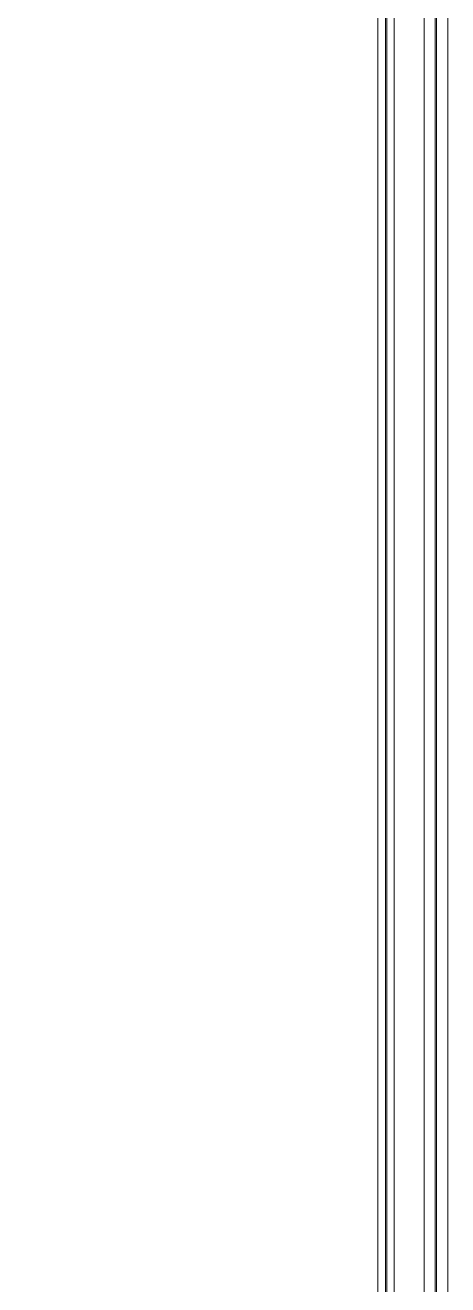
# Model space of a CAD drawing. Extents: x -1281 to 23780, y 0 to 7214.
# Drawn here: x 16652.5 to 16675.2, y 1326.8 to 1394.5 of the extents above; entities that cross this region are included whole.
import ezdxf

# ---------------------------------------------------------------- set-up
doc = ezdxf.new("R2010")
doc.units = 0
doc.header["$LTSCALE"] = 25
doc.header["$MEASUREMENT"] = 0
doc.linetypes.add('DOT2', pattern=[0.125, 0, -0.125])
doc.linetypes.add('HIDDEN', pattern=[0.375, 0.25, -0.125])
doc.layers.get('0').update_dxf_attribs({"color": 9, "lineweight": 9})
for name, color, linetype, lineweight in [('10', 9, 'Continuous', 9), ('15', 9, 'Continuous', 9), ('20', 9, 'DOT2', 9), ('35', 9, 'Continuous', 9), ('40B', 9, 'Continuous', 9)]:
    doc.layers.add(name, color=color, linetype=linetype, lineweight=lineweight)

# ---------------------------------------------------------------- blocks, each defined once
blk = doc.blocks.new('*U306')
at = {"layer": '15'}
for p, q in [((-1.469, -18.947), (-170.301, -18.947)), ((-1.469, -19.347), (-170.301, -19.347)), ((-1.469, -19.423), (-170.301, -19.423)), ((-1.469, -19.823), (-170.301, -19.823)), ((-1.469, -21.423), (-170.301, -21.423)), ((-1.469, -22.023), (-170.301, -22.023)), ((-1.469, -22.099), (-170.301, -22.099)), ((-1.469, -22.699), (-170.301, -22.699))]:
    blk.add_line(p, q, dxfattribs=at)
blk = doc.blocks.new('p-2. kat planı')
at = {"layer": '20', "linetype": 'HIDDEN'}
blk.add_lwpolyline([(16671.487, 2158.026, 0.152192), (13054.425, 1065.279, 0.152192)], format="xyb", dxfattribs=at)
at = {"layer": '40B'}
blk.add_lwpolyline([(13052.5, 1837.5), (13052.5, 1065.503), (13054.425, 1065.503, -0.152186), (16671.447, 2158.211), (16671.447, 2226.094), (16672.5, 2226.094), (16672.5, 2372.5), (15945, 2372.5), (15945, 2365), (14187.5, 2363), (14187.5, 2825), (13845, 2825), (13845, 1845), (13845, 1837.5)], format="xyb", close=True, dxfattribs=at)
at = {"layer": '10', "xscale": -1, "rotation": 90}
blk.add_blockref('*U306', (16652.5, 1317), dxfattribs=at)

msp = doc.modelspace()

# ---------------------------------------------------------------- linework, layer by layer
at = {"layer": '20', "linetype": 'HIDDEN'}
msp.add_lwpolyline([(13074.5, 1209.101, -0.147553), (16652.5, 2266.705)], format="xyb", dxfattribs=at)
at = {"layer": '35'}
msp.add_lwpolyline([(16670.804, 1862.432, 0.158669), (13096.043, 734.156, 0.158669)], format="xyb", dxfattribs=at)

# ---------------------------------------------------------------- block references
msp.add_blockref('p-2. kat planı', (0, 0))

doc.saveas('drawing.dxf')
